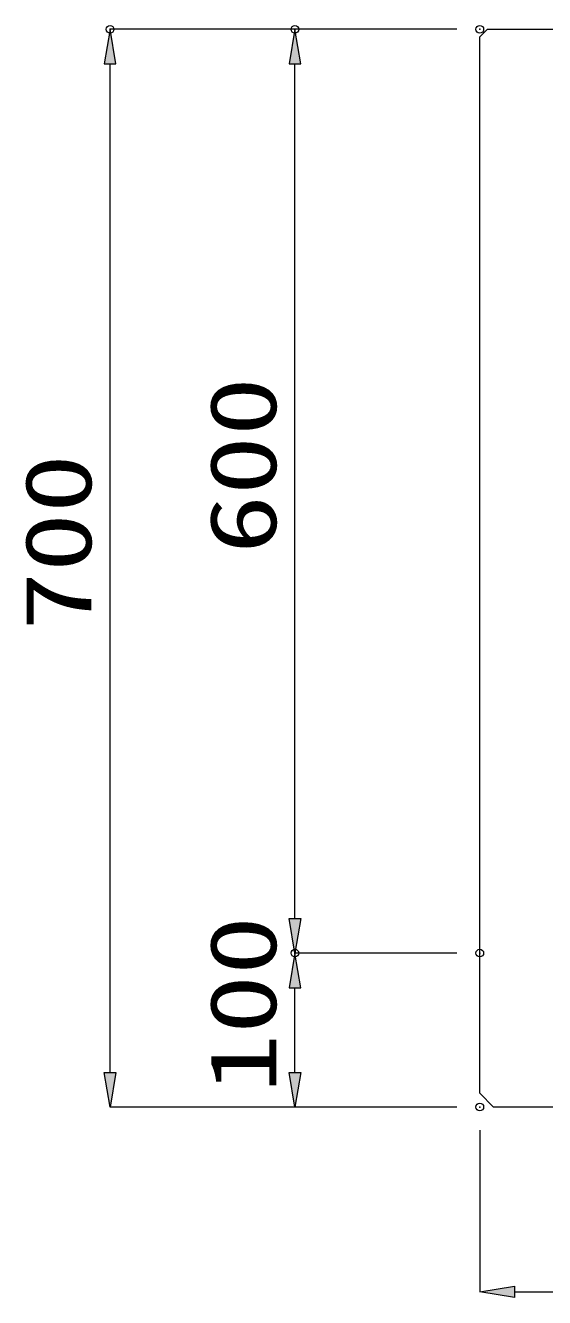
# Model space of a CAD drawing. Units: millimetres, scale not verified. Extents: x 0 to 6300, y 0 to 4455.
# Drawn here: x 4846 to 5183, y 754 to 1580 of the extents above; entities that cross this region are included whole.
import ezdxf
from ezdxf.enums import TextEntityAlignment as Align

# ---------------------------------------------------------------- set-up
doc = ezdxf.new("R2010")
doc.units = ezdxf.units.MM
doc.header["$LTSCALE"] = 10
doc.header["$PDMODE"] = 32
doc.header["$PDSIZE"] = 5
doc.linetypes.add('USER1', pattern=[1.5, 0.75, -0.75])
for name, color, linetype, lineweight in [('Defpoints_2', 7, 'Continuous', 13), ('S-1', 2, 'USER1', 13), ('S-Dim', 1, 'Continuous', 13)]:
    doc.layers.add(name, color=color, linetype=linetype, lineweight=lineweight)
doc.styles.add('ＭＳ ゴシック', font='')
doc.styles.get('ＭＳ ゴシック').set_extended_font_data('MS Gothic')

msp = doc.modelspace()

# ---------------------------------------------------------------- hatches: boundary and pattern name
at = {"layer": 'S-Dim'}
for points in [[(4896.75, 1555), (4904.25, 1555), (4900.5, 1577.5)], [(5016.75, 1555), (5024.25, 1555), (5020.5, 1577.5)], [(5016.75, 1000), (5024.25, 1000), (5020.5, 977.5)], [(5016.75, 955), (5024.25, 955), (5020.5, 977.5)], [(4896.75, 900), (4904.25, 900), (4900.5, 877.5)], [(5016.75, 900), (5024.25, 900), (5020.5, 877.5)], [(5163, 761.25), (5163, 753.75), (5140.5, 757.5)]]:
    msp.add_hatch(color=256, dxfattribs=at).paths.add_polyline_path(points)

# ---------------------------------------------------------------- linework, layer by layer
at = {"layer": 'Defpoints_2'}
for p in [(4900.5, 1577.5), (5020.5, 1577.5), (5140.5, 1577.5), (5140.5, 1577.5), (5140.5, 1577.5), (5140.5, 1577.5), (5020.5, 977.5), (5140.5, 977.5), (5140.5, 977.5), (5140.5, 877.5), (5140.5, 877.5), (5140.5, 877.5)]:
    msp.add_point(p, dxfattribs=at)
at = {"layer": 'S-1', "linetype": 'Continuous'}
for p, q in [((5140.5, 1572.5), (5145.5, 1577.5)), ((5140.5, 886.5), (5140.5, 1572.5)), ((5145.5, 1577.5), (5285.5, 1577.5)), ((5149.5, 877.5), (5140.5, 886.5)), ((5740.5, 877.5), (5149.5, 877.5))]:
    msp.add_line(p, q, dxfattribs=at)
at = {"layer": 'S-Dim'}
for p, q in [((5125.5, 1577.5), (4900.5, 1577.5)), ((5125.5, 1577.5), (5020.5, 1577.5)), ((4900.5, 900), (4900.5, 1555)), ((5020.5, 1000), (5020.5, 1555)), ((5125.5, 977.5), (5020.5, 977.5)), ((5125.5, 977.5), (5020.5, 977.5)), ((5020.5, 900), (5020.5, 955)), ((5125.5, 877.5), (4900.5, 877.5)), ((5125.5, 877.5), (5020.5, 877.5)), ((5140.5, 862.5), (5140.5, 757.5)), ((5163, 757.5), (5718, 757.5))]:
    msp.add_line(p, q, dxfattribs=at)
for points in [[(4896.75, 1555), (4904.25, 1555), (4900.5, 1577.5)], [(5016.75, 1555), (5024.25, 1555), (5020.5, 1577.5)], [(5016.75, 1000), (5024.25, 1000), (5020.5, 977.5)], [(5016.75, 955), (5024.25, 955), (5020.5, 977.5)], [(4896.75, 900), (4904.25, 900), (4900.5, 877.5)], [(5016.75, 900), (5024.25, 900), (5020.5, 877.5)], [(5163, 761.25), (5163, 753.75), (5140.5, 757.5)]]:
    msp.add_lwpolyline(points, close=True, dxfattribs=at)

# ---------------------------------------------------------------- texts
at = {"layer": 'S-Dim', "style": 'ＭＳ ゴシック', "width": 1.3}
for s, p in [('600', (5021.33, 1236.7)), ('700', (4901.33, 1186.7)), ('100', (5021.33, 886.7))]:
    msp.add_text(s, height=43.3, rotation=90, dxfattribs=at).set_placement(p, align=Align.BOTTOM_LEFT)

doc.saveas('drawing.dxf')
